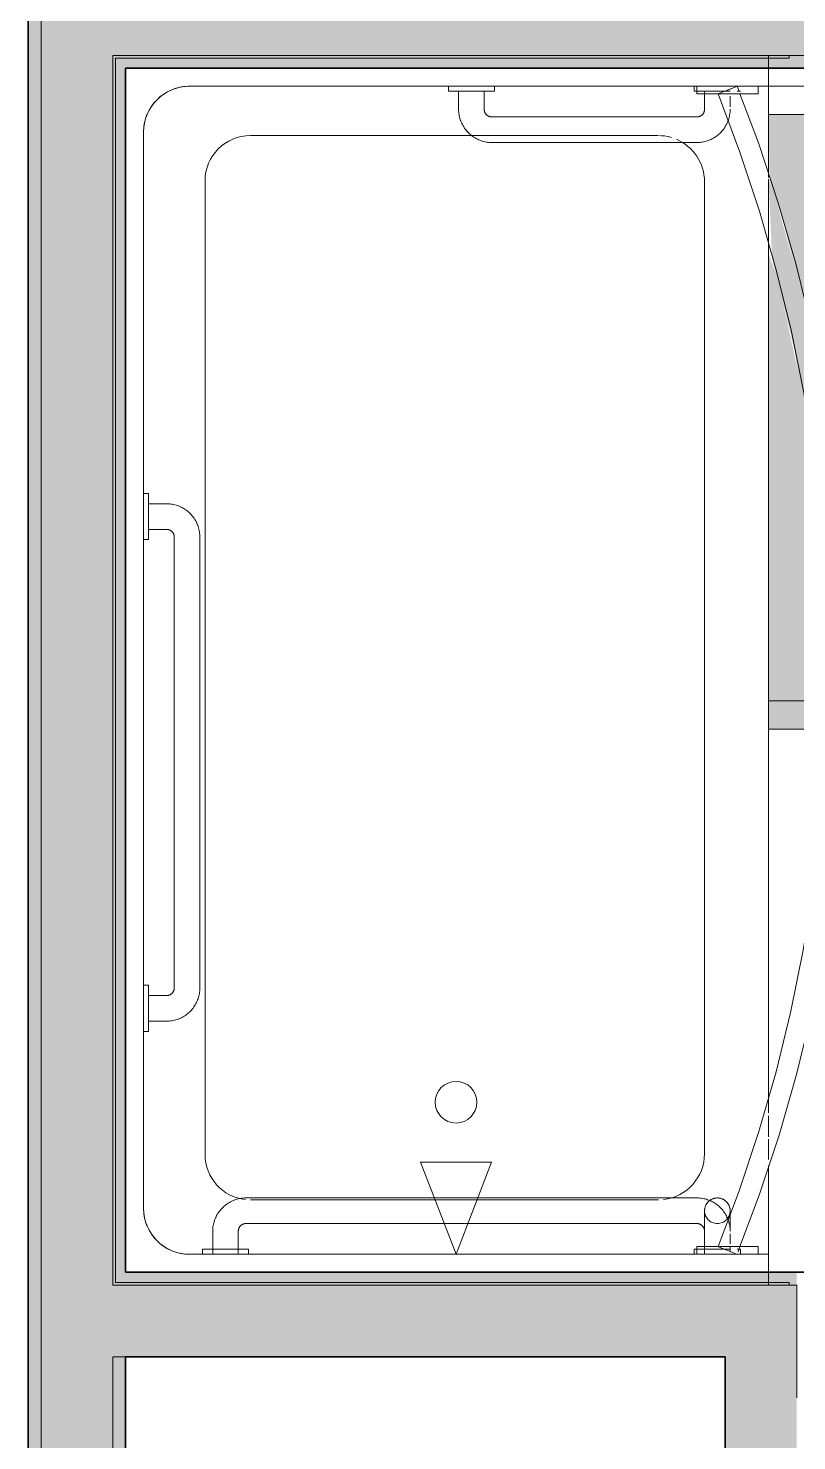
# Model space of a CAD drawing. Header units: inches. Extents: x 6 to 8416, y -388 to 6104.
# Drawn here: x 5566.9 to 5604.4, y 1162.7 to 1231.6 of the extents above; entities that cross this region are included whole.
import ezdxf

# ---------------------------------------------------------------- set-up
doc = ezdxf.new("R2010")
doc.units = ezdxf.units.IN
doc.header["$MEASUREMENT"] = 0
doc.linetypes.add('Dash 1_16_', pattern=[48, 24, -24])
doc.linetypes.add('Hidden 1_16_', pattern=[36, 24, -12])
for name, color, linetype, lineweight in [('A-GENM', 13, 'Continuous', 18), ('A-WALL', 113, 'Continuous', 25), ('A-WALL-PATT', 111, 'Continuous', 35), ('I-WALL', 2, 'Continuous', 25), ('P-SANR-FIXT', 6, 'Continuous', 18), ('Q-SPCQ', 91, 'Continuous', 18)]:
    doc.layers.add(name, color=color, linetype=linetype, lineweight=lineweight)

# ---------------------------------------------------------------- blocks, each defined once
blk = doc.blocks.new('GM BA Shower-Unit-Tub-Prefab-ICC ADA-AM - ICC Type B_ Option A Forward_ 60_W x 32_D-2224280-LEVEL 3 - PLAN Copy 1 Copy 1')
at = {"layer": 'A-GENM'}
for p, q in [((0, -32), (0.625, -32)), ((59.375, -32), (60, -32))]:
    blk.add_line(p, q, dxfattribs=at)
blk = doc.blocks.new('GM Clearance-Rect-AM - 30_ x 48_  - A117 2017 Existing _ Type B _ A117 2009 _ CBC-V823-LEVEL 3 - PLAN Copy 1 Copy 1')
at = {"layer": 'A-GENM', "linetype": 'Hidden 1_16_', "lineweight": 9, "transparency": 33554560}
h = blk.add_hatch(color=256, dxfattribs=at)
h.paths.add_polyline_path([(-15, -3.824), (-15, -48), (15, -48), (15, -29.157), (14.75, -29.157), (14.75, -28.724), (15, -28.724), (15, -5.157), (14.75, -5.157), (14.75, -4.724), (15, -4.579), (15, 0), (11.777, -0.051), (9.674, -0.744), (3.467, -2.289), (-1.424, -3.155), (-8.171, -3.783), (-13.109, -3.896), (-14.821, -3.831)])
h.paths.add_polyline_path([(-15, 0), (-15, -2.824), (-10.45, -2.869), (-4.679, -2.522), (1.585, -1.633), (7.063, -0.418), (8.205, 0), (-12.125, 0)])
h = blk.add_hatch(color=256, dxfattribs=at)
h.paths.add_polyline_path([(-15, -2.824), (-15, -3.824), (-9.98, -3.852), (-4.314, -3.486), (1.607, -2.646), (6.775, -1.493), (11.363, -0.219), (11.777, 0), (7.953, -0.176), (3.467, -1.272), (-2.174, -2.235), (-7.811, -2.769), (-12.992, -2.9)])
h.paths.add_polyline_path([(14.75, -4.941), (14.75, -5.157), (15, -5.13), (15, -4.724), (14.75, -4.724)])
h.paths.add_polyline_path([(14.75, -28.941), (14.75, -29.157), (15, -29.13), (15, -28.724), (14.75, -28.724)])
at = {"layer": 'A-GENM', "linetype": 'Hidden 1_16_', "lineweight": 9}
for p, q in [((-15, -2.824), (-15, 0)), ((-15, 0), (8.6, 0)), ((8.6, 0), (-15, 0)), ((-15, 0), (-15, -2.824)), ((-15, -2.824), (-15, 0)), ((-15, 0), (8.6, 0)), ((8.6, 0), (9.023, 0)), ((9.023, 0), (8.6, 0)), ((8.6, 0), (9.023, 0)), ((9.075, 0), (11.841, 0)), ((11.841, 0), (9.075, 0)), ((9.075, 0), (11.841, 0)), ((11.922, 0), (15, 0)), ((15, 0), (11.922, 0)), ((11.922, 0), (15, 0)), ((15, 0), (15, -4.579)), ((15, -4.579), (15, 0)), ((15, 0), (15, -4.579)), ((-15, -3.378), (-15, -2.824)), ((-15, -2.824), (-15, -3.378)), ((-15, -3.378), (-15, -2.824)), ((-15, -3.714), (-15, -3.38)), ((-15, -3.38), (-15, -3.714)), ((-15, -3.714), (-15, -3.38)), ((-15, -48), (-15, -3.821)), ((-15, -3.821), (-15, -48)), ((-15, -48), (-15, -3.821)), ((15, -4.724), (15, -4.914)), ((15, -4.914), (15, -4.724)), ((15, -4.724), (15, -4.914)), ((15, -4.941), (15, -5.13)), ((15, -5.13), (15, -4.941)), ((15, -4.941), (15, -5.13)), ((15, -5.13), (15, -28.724)), ((15, -28.724), (15, -5.13)), ((15, -5.13), (15, -28.724)), ((15, -28.724), (15, -28.914)), ((15, -28.914), (15, -28.724)), ((15, -28.724), (15, -28.914)), ((15, -28.941), (15, -29.13)), ((15, -29.13), (15, -28.941)), ((15, -28.941), (15, -29.13)), ((15, -29.13), (15, -48)), ((15, -48), (15, -29.13)), ((15, -29.13), (15, -48)), ((15, -48), (-15, -48)), ((-15, -48), (15, -48)), ((15, -48), (-15, -48))]:
    blk.add_line(p, q, dxfattribs=at)
blk = doc.blocks.new('z Nested-Shower Surround-Tub-Prefab - Variable-V827-LEVEL 3 - PLAN Copy 1 Copy 1')
at = {"layer": 'A-GENM'}
for p, q in [((60, 0), (0, 0)), ((0, 0), (0, -32)), ((0, -0.625), (0, 0)), ((0, 0), (60, 0)), ((0, -29.875), (0, -0.625)), ((60, -32), (60, 0)), ((60, 0), (60, -0.625)), ((60, -0.625), (60, -32)), ((56.25, -1.5), (3.75, -1.5)), ((3.75, -1.5), (56.25, -1.5)), ((56.25, -1.5), (3.75, -1.5)), ((1.5, -3.75), (1.5, -5.058)), ((1.5, -29.25), (1.5, -3.75)), ((1.5, -3.75), (1.5, -5.058)), ((58.5, -29.25), (58.5, -3.75)), ((58.5, -3.75), (58.5, -29.25)), ((58.5, -29.25), (58.5, -3.75)), ((53.877, -4.5), (6.371, -4.5)), ((1.5, -5.942), (1.5, -29.058)), ((1.5, -5.942), (1.5, -29.058)), ((4.159, -15.729), (4.159, -6.712)), ((56.089, -6.712), (56.089, -18.5)), ((4.159, -17.771), (4.159, -15.729)), ((4.159, -26.623), (4.159, -17.771)), ((56.089, -18.5), (56.089, -26.623)), ((53.839, -28.873), (6.409, -28.873)), ((1.5, -30.75), (1.5, -29.25)), ((58.5, -30.75), (58.5, -29.25)), ((58.5, -29.25), (58.5, -30.75)), ((58.5, -30.75), (58.5, -29.25)), ((0, -32), (0, -29.875)), ((1.5, -30), (1.5, -30.75)), ((1.5, -30), (1.5, -30.75)), ((1.5, -30.75), (1.5, -32)), ((1.5, -32), (1.5, -30.75)), ((1.5, -30.75), (1.5, -32)), ((58.5, -32), (58.5, -30.75)), ((58.5, -30.75), (58.5, -32)), ((58.5, -32), (58.5, -30.75)), ((0, -32), (1.5, -32)), ((0.625, -32), (0.246, -32)), ((1.5, -32), (0.625, -32)), ((1.5, -32), (5.826, -32)), ((6.125, -32), (7.116, -32)), ((7.228, -32), (8.252, -32)), ((8.398, -32), (9.275, -32)), ((9.275, -32), (27.125, -32)), ((27.125, -32), (50.725, -32)), ((50.725, -32), (51.148, -32)), ((51.2, -32), (53.966, -32)), ((54.047, -32), (57.125, -32)), ((57.125, -32), (58.5, -32)), ((58.5, -32), (60, -32)), ((59.375, -32), (58.5, -32)), ((59.699, -32), (59.375, -32))]:
    blk.add_line(p, q, dxfattribs=at)
at = {"layer": 'A-GENM', "lineweight": 9}
for p, q in [((60, 0), (0, 0)), ((0, 0), (0, -33)), ((0, -0.625), (0, 0)), ((0, 0), (60, 0)), ((0, -29.875), (0, -0.625)), ((0.125, -33), (0.125, -0.125)), ((0.125, -0.125), (59.875, -0.125)), ((0.125, -0.313), (0.125, -0.625)), ((0.125, -0.625), (0.125, -29.875)), ((59.688, -0.125), (0.312, -0.125)), ((59.875, -0.125), (59.875, -33)), ((59.875, -0.625), (59.875, -0.313)), ((59.875, -32), (59.875, -0.625)), ((60, -33), (60, 0)), ((60, 0), (60, -0.625)), ((60, -0.625), (60, -32)), ((0, -32), (0, -29.875)), ((0.125, -29.875), (0.125, -32)), ((0, -33), (0, -32)), ((0.125, -32), (0.125, -33)), ((59.875, -33), (59.875, -32)), ((60, -32), (60, -33)), ((0, -33), (0.125, -33)), ((0.125, -33), (0, -33)), ((59.875, -33), (60, -33)), ((60, -33), (59.875, -33))]:
    blk.add_line(p, q, dxfattribs=at)
at = {"layer": 'A-GENM'}
blk.add_circle((8.92, -16.75), 1.016, dxfattribs=at)
for centre, radius, start, end in [((3.75, -3.75), 2.25, 90, 180), ((3.75, -3.75), 2.25, 114.97132, 155.02868), ((3.75, -3.75), 2.25, 114.97132, 155.02868), ((3.75, -3.75), 2.25, 110.02868, 114.97132), ((3.75, -3.75), 2.25, 110.02868, 114.97132), ((3.75, -3.75), 2.25, 90, 110.02868), ((3.75, -3.75), 2.25, 90, 110.02868), ((56.25, -3.75), 2.25, 69.97132, 90), ((56.25, -3.75), 2.25, 0, 90), ((56.25, -3.75), 2.25, 69.97132, 90), ((56.25, -3.75), 2.25, 65.02868, 69.97132), ((56.25, -3.75), 2.25, 65.02868, 69.97132), ((56.25, -3.75), 2.25, 24.97132, 65.02868), ((56.25, -3.75), 2.25, 24.97132, 65.02868), ((3.75, -3.75), 2.25, 159.97132, 180), ((3.75, -3.75), 2.25, 159.97132, 180), ((56.25, -3.75), 2.25, 0, 20.02868), ((56.25, -3.75), 2.25, 0, 20.02868), ((6.371, -6.712), 2.212, 90, 173.90233), ((53.877, -6.712), 2.212, 0, 90), ((6.409, -26.623), 2.25, 186.2418, 270), ((53.839, -26.623), 2.25, 350.70084, 358.17134), ((53.839, -26.623), 2.25, 270, 336.98712), ((53.839, -26.623), 2.25, 343.42574, 349.3325)]:
    blk.add_arc(centre, radius, start, end, dxfattribs=at)
blk = doc.blocks.new('z Nested-Shower Grab Bars - Variable-V828-LEVEL 3 - PLAN Copy 1 Copy 1')
at = {"layer": 'A-GENM', "linetype": 'Dash 1_16_', "lineweight": 9}
for p, q in [((10.875, 0), (10.875, -0.25)), ((13.125, 0), (10.875, 0)), ((13.125, 0), (10.875, 0)), ((10.875, 0), (10.875, -0.25)), ((13.125, 0), (10.875, 0)), ((13.125, 0), (10.875, 0)), ((10.875, -0.25), (11.687, -0.25)), ((10.875, -0.25), (11.687, -0.25)), ((10.875, -0.25), (11.687, -0.25)), ((10.875, -0.25), (13.125, -0.25)), ((11.375, -0.25), (11.375, -1.125)), ((11.688, -0.25), (11.375, -0.25)), ((11.688, -0.25), (11.375, -0.25)), ((11.375, -0.25), (11.375, -1.125)), ((12.625, -0.25), (11.375, -0.25)), ((11.688, -0.25), (11.375, -0.25)), ((12.313, -0.25), (11.688, -0.25)), ((11.838, -0.25), (11.688, -0.25)), ((12.313, -0.25), (11.688, -0.25)), ((12, -0.25), (11.838, -0.25)), ((12.162, -0.25), (12, -0.25)), ((12.313, -0.25), (12.162, -0.25)), ((12.313, -0.25), (13.125, -0.25)), ((12.313, -0.25), (13.125, -0.25)), ((12.625, -0.25), (12.313, -0.25)), ((12.625, -0.25), (12.313, -0.25)), ((12.313, -0.25), (13.125, -0.25)), ((12.625, -0.25), (12.313, -0.25)), ((12.625, -1.125), (12.625, -0.25)), ((12.625, -1.125), (12.625, -0.25)), ((13.125, -0.25), (13.125, 0)), ((13.125, -0.25), (13.125, 0)), ((34.875, 0), (34.875, -0.25)), ((37.125, 0), (34.875, 0)), ((37.125, 0), (34.875, 0)), ((34.875, 0), (34.875, -0.25)), ((37.125, 0), (34.875, 0)), ((37.125, 0), (34.875, 0)), ((34.875, -0.25), (35.687, -0.25)), ((34.875, -0.25), (35.687, -0.25)), ((34.875, -0.25), (35.687, -0.25)), ((34.875, -0.25), (37.125, -0.25)), ((35.375, -0.25), (35.375, -1.125)), ((35.688, -0.25), (35.375, -0.25)), ((35.688, -0.25), (35.375, -0.25)), ((35.375, -0.25), (35.375, -1.125)), ((35.688, -0.25), (35.375, -0.25)), ((36.625, -0.25), (35.375, -0.25)), ((35.838, -0.25), (35.688, -0.25)), ((36.313, -0.25), (35.688, -0.25)), ((36.313, -0.25), (35.688, -0.25)), ((36, -0.25), (35.838, -0.25)), ((36.162, -0.25), (36, -0.25)), ((36.313, -0.25), (36.162, -0.25)), ((36.313, -0.25), (37.125, -0.25)), ((36.313, -0.25), (37.125, -0.25)), ((36.625, -0.25), (36.313, -0.25)), ((36.625, -0.25), (36.313, -0.25)), ((36.313, -0.25), (37.125, -0.25)), ((36.625, -0.25), (36.313, -0.25)), ((36.625, -1.125), (36.625, -0.25)), ((36.625, -1.125), (36.625, -0.25)), ((37.125, -0.25), (37.125, 0)), ((37.125, -0.25), (37.125, 0)), ((35, -1.5), (13, -1.5)), ((35, -1.5), (13, -1.5)), ((13, -2.75), (35, -2.75)), ((13, -2.75), (35, -2.75)), ((0.25, -2.875), (0, -2.875)), ((0, -2.875), (0, -5.125)), ((0, -2.875), (0, -3.438)), ((1.125, -3.375), (0, -3.375)), ((0, -3.375), (0, -4.625)), ((0, -3.375), (0, -3.558)), ((0.25, -3.438), (0.25, -2.875)), ((0.25, -5.125), (0.25, -2.875)), ((0, -3.558), (0, -3.688)), ((0, -3.688), (0, -3.838)), ((0, -3.838), (0, -4)), ((0, -4), (0, -4.162)), ((0, -4.162), (0, -4.313)), ((0, -4.313), (0, -4.442)), ((0, -4.442), (0, -4.625)), ((0, -4.563), (0, -5.125)), ((0, -4.625), (1.125, -4.625)), ((0.25, -5.125), (0.25, -4.563)), ((0, -5.125), (0.25, -5.125)), ((1.5, -5), (1.5, -14.674)), ((2.75, -14.194), (2.75, -5)), ((2.75, -16.306), (2.75, -14.194)), ((1.5, -14.674), (1.5, -15.826)), ((57, -14.875), (56.75, -14.875)), ((56.75, -14.875), (56.75, -17.125)), ((56.75, -14.875), (56.75, -15.687)), ((57, -17.125), (57, -14.875)), ((57, -17.125), (57, -14.875)), ((1.5, -15.826), (1.5, -27)), ((56.75, -15.375), (55.875, -15.375)), ((56.75, -16.625), (56.75, -15.375)), ((56.75, -15.688), (56.75, -15.375)), ((56.75, -16.313), (56.75, -15.688)), ((2.75, -27), (2.75, -16.306)), ((56.75, -16.313), (56.75, -17.125)), ((56.75, -16.625), (56.75, -16.313)), ((54.25, -17), (54.25, -27)), ((55.5, -27), (55.5, -17)), ((55.875, -16.625), (56.75, -16.625)), ((56.75, -17.125), (57, -17.125)), ((0.25, -26.875), (0, -26.875)), ((0, -26.875), (0, -27.709)), ((0, -26.875), (0, -27.438)), ((0.25, -26.875), (0, -26.875)), ((0, -26.875), (0, -27.709)), ((0, -26.875), (0, -27.709)), ((0.25, -27.438), (0.25, -26.875)), ((0.25, -27.687), (0.25, -26.875)), ((0.25, -27.687), (0.25, -26.875)), ((0.25, -27.709), (0.25, -26.875)), ((57, -26.875), (56.75, -26.875)), ((56.75, -26.875), (56.75, -27.709)), ((56.75, -26.875), (56.75, -27.687)), ((57, -27.709), (57, -26.875)), ((57, -27.709), (57, -26.875)), ((1.125, -27.375), (0, -27.375)), ((0, -27.375), (0, -27.558)), ((0, -27.375), (0, -27.688)), ((0, -27.558), (0, -27.688)), ((1.125, -27.375), (0.25, -27.375)), ((0.25, -27.375), (0.25, -27.688)), ((0.25, -27.375), (0.25, -27.688)), ((56.75, -27.375), (55.875, -27.375)), ((56.75, -27.688), (56.75, -27.375)), ((56.75, -27.688), (56.75, -27.375)), ((0, -27.688), (0, -27.838)), ((0, -27.688), (0, -27.838)), ((0, -27.749), (0, -28)), ((0, -27.749), (0, -28)), ((0, -27.749), (0, -28)), ((0, -27.838), (0, -28)), ((0, -27.838), (0, -28)), ((0, -28), (0, -28.162)), ((0, -28), (0, -28.162)), ((0, -28.113), (0, -28.291)), ((0, -28.113), (0, -28.291)), ((0, -28.113), (0, -28.291)), ((0, -28.162), (0, -28.313)), ((0, -28.162), (0, -28.313)), ((0.25, -27.688), (0.25, -27.838)), ((0.25, -27.688), (0.25, -27.838)), ((0.25, -27.991), (0.25, -27.749)), ((0.25, -27.838), (0.25, -28)), ((0.25, -27.838), (0.25, -28)), ((0.25, -28), (0.25, -28.313)), ((0.25, -28), (0.25, -28.162)), ((0.25, -28.291), (0.25, -28.113)), ((0.25, -28.162), (0.25, -28.313)), ((56.75, -27.838), (56.75, -27.688)), ((56.75, -27.838), (56.75, -27.688)), ((56.75, -28), (56.75, -27.838)), ((56.75, -28), (56.75, -27.838)), ((56.75, -28.162), (56.75, -28)), ((56.75, -28.162), (56.75, -28)), ((56.75, -28.313), (56.75, -28.162)), ((56.75, -28.313), (56.75, -28.162)), ((57, -28), (57, -27.749)), ((57, -28), (57, -27.749)), ((57, -28.291), (57, -28.113)), ((57, -28.291), (57, -28.113)), ((0, -28.291), (0, -28.503)), ((0, -28.291), (0, -28.503)), ((0, -28.291), (0, -28.503)), ((0, -28.313), (0, -28.442)), ((0, -28.313), (0, -28.442)), ((0, -28.442), (0, -28.541)), ((0, -28.442), (0, -28.541)), ((0, -28.541), (0, -28.604)), ((0, -28.541), (0, -28.604)), ((0, -28.563), (0, -28.795)), ((0, -28.563), (0, -28.795)), ((0, -28.563), (0, -28.795)), ((0, -28.563), (0, -28.795)), ((0, -28.604), (0, -28.625)), ((0, -28.604), (0, -28.625)), ((0.154, -28.625), (0.375, -28.625)), ((0.25, -28.313), (0.25, -28.442)), ((0.25, -28.313), (0.25, -28.442)), ((0.25, -28.442), (0.25, -28.541)), ((0.25, -28.442), (0.25, -28.541)), ((0.25, -28.541), (0.25, -28.604)), ((0.25, -28.541), (0.25, -28.604)), ((0.25, -28.604), (0.25, -28.625)), ((0.25, -28.604), (0.25, -28.625)), ((0.515, -28.625), (1.004, -28.625)), ((0.515, -28.625), (1.004, -28.625)), ((1.295, -28.625), (1.255, -28.625)), ((1.384, -28.604), (1.448, -28.593)), ((1.448, -28.593), (1.511, -28.578)), ((1.487, -28.625), (1.45, -28.625)), ((1.596, -28.625), (1.561, -28.625)), ((1.631, -28.625), (1.596, -28.625)), ((1.972, -28.625), (1.95, -28.625)), ((1.993, -28.625), (1.972, -28.625)), ((2.012, -28.625), (1.993, -28.625)), ((2.03, -28.625), (2.012, -28.625)), ((2.046, -28.625), (2.03, -28.625)), ((2.061, -28.625), (2.046, -28.625)), ((55.472, -28.574), (55.535, -28.589)), ((55.728, -28.618), (55.792, -28.623)), ((55.998, -28.625), (56.516, -28.625)), ((56.75, -28.442), (56.75, -28.313)), ((56.75, -28.442), (56.75, -28.313)), ((56.75, -28.541), (56.75, -28.442)), ((56.75, -28.541), (56.75, -28.442)), ((56.75, -28.604), (56.75, -28.541)), ((56.75, -28.604), (56.75, -28.541)), ((56.75, -28.625), (56.75, -28.604)), ((56.75, -28.625), (56.75, -28.604)), ((57, -28.503), (57, -28.291)), ((57, -28.503), (57, -28.291)), ((57, -28.795), (57, -28.563)), ((57, -28.795), (57, -28.563)), ((0, -28.974), (0, -29.087)), ((0, -28.974), (0, -29.087)), ((0, -28.974), (0, -29.087)), ((0, -28.974), (0, -29.087)), ((0, -29.087), (0, -29.125)), ((0, -29.087), (0, -29.125)), ((0, -29.087), (0, -29.125)), ((0, -29.087), (0, -29.125)), ((0, -29.125), (0.245, -29.125)), ((0, -29.125), (0.245, -29.125)), ((0.25, -29.087), (0.25, -28.974)), ((0.25, -29.087), (0.25, -28.974)), ((0.25, -29.087), (0.25, -28.974)), ((0.25, -29.087), (0.25, -28.974)), ((0.25, -29.125), (0.25, -29.087)), ((0.25, -29.125), (0.25, -29.087)), ((0.25, -29.125), (0.25, -29.087)), ((0.25, -29.125), (0.25, -29.087)), ((56.75, -28.974), (56.75, -29.087)), ((56.75, -28.974), (56.75, -29.087)), ((56.75, -29.087), (56.75, -29.125)), ((56.75, -29.087), (56.75, -29.125)), ((57, -29.087), (57, -28.974)), ((57, -29.087), (57, -28.974)), ((57, -29.125), (57, -29.087)), ((57, -29.125), (57, -29.087))]:
    blk.add_line(p, q, dxfattribs=at)
at = {"layer": 'A-GENM', "linetype": 'Dash 1_16_', "lineweight": 9, "flags": 128}
for points in [[(11.375, -1.125), (11.376, -1.19), (11.38, -1.255), (11.387, -1.32), (11.396, -1.384), (11.407, -1.448), (11.422, -1.511), (11.438, -1.574), (11.457, -1.636), (11.479, -1.697), (11.503, -1.758), (11.53, -1.817), (11.559, -1.875), (11.59, -1.932), (11.623, -1.988), (11.659, -2.043), (11.697, -2.095), (11.736, -2.147), (11.778, -2.197), (11.822, -2.244), (11.868, -2.291), (11.915, -2.335), (11.965, -2.377), (12.016, -2.418), (12.068, -2.456), (12.122, -2.492), (12.177, -2.526), (12.234, -2.558), (12.292, -2.588), (12.351, -2.615), (12.411, -2.64), (12.472, -2.662), (12.534, -2.682), (12.597, -2.699), (12.66, -2.714), (12.724, -2.726), (12.788, -2.736), (12.853, -2.743), (12.917, -2.748), (12.982, -2.75), (13, -2.75)], [(11.375, -1.125), (11.376, -1.19), (11.38, -1.255), (11.387, -1.32), (11.396, -1.384), (11.407, -1.448), (11.422, -1.511), (11.438, -1.574), (11.457, -1.636), (11.479, -1.697), (11.503, -1.758), (11.53, -1.817), (11.559, -1.875), (11.59, -1.932), (11.623, -1.988), (11.659, -2.043), (11.697, -2.095), (11.736, -2.147), (11.778, -2.197), (11.822, -2.244), (11.868, -2.291), (11.915, -2.335), (11.965, -2.377), (12.016, -2.418), (12.068, -2.456), (12.122, -2.492), (12.177, -2.526), (12.234, -2.558), (12.292, -2.588), (12.351, -2.615), (12.411, -2.64), (12.472, -2.662), (12.534, -2.682), (12.597, -2.699), (12.66, -2.714), (12.724, -2.726), (12.788, -2.736), (12.853, -2.743), (12.917, -2.748), (12.982, -2.75), (13, -2.75)], [(13, -1.5), (12.985, -1.5), (12.97, -1.499), (12.955, -1.497), (12.94, -1.495), (12.925, -1.493), (12.911, -1.489), (12.896, -1.485), (12.882, -1.481), (12.868, -1.476), (12.854, -1.47), (12.84, -1.464), (12.827, -1.458), (12.814, -1.45), (12.801, -1.443), (12.788, -1.435), (12.776, -1.426), (12.764, -1.417), (12.753, -1.407), (12.742, -1.397), (12.731, -1.386), (12.721, -1.375), (12.711, -1.364), (12.702, -1.352), (12.693, -1.34), (12.684, -1.328), (12.677, -1.315), (12.669, -1.302), (12.662, -1.288), (12.656, -1.275), (12.65, -1.261), (12.645, -1.247), (12.641, -1.233), (12.637, -1.218), (12.633, -1.203), (12.63, -1.189), (12.628, -1.174), (12.627, -1.159), (12.625, -1.144), (12.625, -1.129), (12.625, -1.125)], [(13, -1.5), (12.985, -1.5), (12.97, -1.499), (12.955, -1.497), (12.94, -1.495), (12.925, -1.493), (12.911, -1.489), (12.896, -1.485), (12.882, -1.481), (12.868, -1.476), (12.854, -1.47), (12.84, -1.464), (12.827, -1.458), (12.814, -1.45), (12.801, -1.443), (12.788, -1.435), (12.776, -1.426), (12.764, -1.417), (12.753, -1.407), (12.742, -1.397), (12.731, -1.386), (12.721, -1.375), (12.711, -1.364), (12.702, -1.352), (12.693, -1.34), (12.684, -1.328), (12.677, -1.315), (12.669, -1.302), (12.662, -1.288), (12.656, -1.275), (12.65, -1.261), (12.645, -1.247), (12.641, -1.233), (12.637, -1.218), (12.633, -1.203), (12.63, -1.189), (12.628, -1.174), (12.627, -1.159), (12.625, -1.144), (12.625, -1.129), (12.625, -1.125)], [(35, -2.75), (35.065, -2.749), (35.13, -2.745), (35.195, -2.738), (35.259, -2.729), (35.323, -2.718), (35.386, -2.703), (35.449, -2.687), (35.511, -2.668), (35.572, -2.646), (35.633, -2.622), (35.692, -2.595), (35.75, -2.566), (35.807, -2.535), (35.863, -2.502), (35.918, -2.466), (35.97, -2.428), (36.022, -2.389), (36.072, -2.347), (36.119, -2.303), (36.166, -2.257), (36.21, -2.21), (36.252, -2.16), (36.293, -2.109), (36.331, -2.057), (36.367, -2.003), (36.401, -1.948), (36.433, -1.891), (36.463, -1.833), (36.49, -1.774), (36.515, -1.714), (36.537, -1.653), (36.557, -1.591), (36.574, -1.528), (36.589, -1.465), (36.601, -1.401), (36.611, -1.337), (36.618, -1.272), (36.623, -1.208), (36.625, -1.143), (36.625, -1.125)], [(35, -2.75), (35.065, -2.749), (35.13, -2.745), (35.195, -2.738), (35.259, -2.729), (35.323, -2.718), (35.386, -2.703), (35.449, -2.687), (35.511, -2.668), (35.572, -2.646), (35.633, -2.622), (35.692, -2.595), (35.75, -2.566), (35.807, -2.535), (35.863, -2.502), (35.918, -2.466), (35.97, -2.428), (36.022, -2.389), (36.072, -2.347), (36.119, -2.303), (36.166, -2.257), (36.21, -2.21), (36.252, -2.16), (36.293, -2.109), (36.331, -2.057), (36.367, -2.003), (36.401, -1.948), (36.433, -1.891), (36.463, -1.833), (36.49, -1.774), (36.515, -1.714), (36.537, -1.653), (36.557, -1.591), (36.574, -1.528), (36.589, -1.465), (36.601, -1.401), (36.611, -1.337), (36.618, -1.272), (36.623, -1.208), (36.625, -1.143), (36.625, -1.125)], [(35.31, -1.337), (35.301, -1.349), (35.292, -1.361), (35.282, -1.372), (35.272, -1.383), (35.261, -1.394), (35.25, -1.404), (35.239, -1.414), (35.227, -1.423), (35.215, -1.432), (35.203, -1.441), (35.19, -1.448), (35.177, -1.456), (35.163, -1.463), (35.15, -1.469), (35.136, -1.475), (35.122, -1.48), (35.108, -1.484), (35.093, -1.488), (35.078, -1.492), (35.064, -1.495), (35.049, -1.497), (35.034, -1.498), (35.019, -1.5), (35.004, -1.5), (35, -1.5)], [(35.31, -1.337), (35.301, -1.349), (35.292, -1.361), (35.282, -1.372), (35.272, -1.383), (35.261, -1.394), (35.25, -1.404), (35.239, -1.414), (35.227, -1.423), (35.215, -1.432), (35.203, -1.441), (35.19, -1.448), (35.177, -1.456), (35.163, -1.463), (35.15, -1.469), (35.136, -1.475), (35.122, -1.48), (35.108, -1.484), (35.093, -1.488), (35.078, -1.492), (35.064, -1.495), (35.049, -1.497), (35.034, -1.498), (35.019, -1.5), (35.004, -1.5), (35, -1.5)], [(35.375, -1.125), (35.375, -1.14), (35.374, -1.155), (35.372, -1.17), (35.37, -1.185), (35.368, -1.2), (35.364, -1.214), (35.36, -1.229), (35.356, -1.243), (35.351, -1.257), (35.345, -1.271), (35.339, -1.285), (35.333, -1.298), (35.325, -1.311), (35.318, -1.324), (35.31, -1.336)], [(35.375, -1.125), (35.375, -1.14), (35.374, -1.155), (35.372, -1.17), (35.37, -1.185), (35.368, -1.2), (35.364, -1.214), (35.36, -1.229), (35.356, -1.243), (35.351, -1.257), (35.345, -1.271), (35.339, -1.285), (35.333, -1.298), (35.325, -1.311), (35.318, -1.324), (35.31, -1.336)], [(2.75, -5), (2.749, -4.935), (2.745, -4.87), (2.738, -4.805), (2.729, -4.741), (2.718, -4.677), (2.703, -4.614), (2.687, -4.551), (2.668, -4.489), (2.646, -4.428), (2.622, -4.367), (2.595, -4.308), (2.566, -4.25), (2.535, -4.193), (2.502, -4.137), (2.466, -4.082), (2.428, -4.03), (2.389, -3.978), (2.347, -3.928), (2.303, -3.881), (2.257, -3.834), (2.21, -3.79), (2.16, -3.748), (2.109, -3.707), (2.057, -3.669), (2.003, -3.633), (1.948, -3.599), (1.891, -3.567), (1.833, -3.537), (1.774, -3.51), (1.714, -3.485), (1.653, -3.463), (1.591, -3.443), (1.528, -3.426), (1.465, -3.411), (1.401, -3.399), (1.337, -3.389), (1.272, -3.382), (1.208, -3.377), (1.143, -3.375), (1.125, -3.375)], [(1.125, -4.625), (1.14, -4.625), (1.155, -4.626), (1.17, -4.628), (1.185, -4.63), (1.2, -4.632), (1.214, -4.636), (1.229, -4.64), (1.243, -4.644), (1.257, -4.649), (1.271, -4.655), (1.285, -4.661), (1.298, -4.667), (1.311, -4.675), (1.324, -4.682), (1.337, -4.69), (1.349, -4.699), (1.361, -4.708), (1.372, -4.718), (1.383, -4.728), (1.394, -4.739), (1.404, -4.75), (1.414, -4.761), (1.423, -4.773), (1.432, -4.785), (1.441, -4.797), (1.448, -4.81), (1.456, -4.823), (1.463, -4.837), (1.469, -4.85), (1.475, -4.864), (1.48, -4.878), (1.484, -4.892), (1.488, -4.907), (1.492, -4.922), (1.495, -4.936), (1.497, -4.951), (1.498, -4.966), (1.5, -4.981), (1.5, -4.996), (1.5, -5)], [(55.875, -15.375), (55.81, -15.376), (55.745, -15.38), (55.68, -15.387), (55.616, -15.396), (55.552, -15.407), (55.489, -15.422), (55.426, -15.438), (55.364, -15.457), (55.303, -15.479), (55.242, -15.503), (55.183, -15.53), (55.125, -15.559), (55.068, -15.59), (55.012, -15.623), (54.957, -15.659), (54.905, -15.697), (54.853, -15.736), (54.803, -15.778), (54.756, -15.822), (54.709, -15.868), (54.665, -15.915), (54.623, -15.965), (54.582, -16.016), (54.544, -16.068), (54.508, -16.122), (54.474, -16.177), (54.442, -16.234), (54.412, -16.292), (54.385, -16.351), (54.36, -16.411), (54.338, -16.472), (54.318, -16.534), (54.301, -16.597), (54.286, -16.66), (54.274, -16.724), (54.264, -16.788), (54.257, -16.853), (54.252, -16.917), (54.25, -16.982), (54.25, -17)], [(55.5, -17), (55.5, -16.985), (55.501, -16.97), (55.503, -16.955), (55.505, -16.94), (55.507, -16.925), (55.511, -16.911), (55.515, -16.896), (55.519, -16.882), (55.524, -16.868), (55.53, -16.854), (55.536, -16.84), (55.542, -16.827), (55.55, -16.814), (55.557, -16.801), (55.565, -16.788), (55.574, -16.776), (55.583, -16.764), (55.593, -16.753), (55.603, -16.742), (55.614, -16.731), (55.625, -16.721), (55.636, -16.711), (55.648, -16.702), (55.66, -16.693), (55.672, -16.684), (55.685, -16.677), (55.698, -16.669), (55.712, -16.662), (55.725, -16.656), (55.739, -16.65), (55.753, -16.645), (55.767, -16.641), (55.782, -16.637), (55.797, -16.633), (55.811, -16.63), (55.826, -16.628), (55.841, -16.627), (55.856, -16.625), (55.871, -16.625), (55.875, -16.625)], [(1.5, -27), (1.5, -27.015), (1.499, -27.03), (1.497, -27.045), (1.495, -27.06), (1.493, -27.075), (1.489, -27.089), (1.485, -27.104), (1.481, -27.118), (1.476, -27.132), (1.47, -27.146), (1.464, -27.16), (1.458, -27.173), (1.45, -27.186), (1.443, -27.199), (1.435, -27.212), (1.426, -27.224), (1.417, -27.236), (1.407, -27.247), (1.397, -27.258), (1.386, -27.269), (1.375, -27.279), (1.364, -27.289), (1.352, -27.298), (1.34, -27.307), (1.328, -27.316), (1.315, -27.323), (1.302, -27.331), (1.288, -27.338), (1.275, -27.344), (1.261, -27.35), (1.247, -27.355), (1.233, -27.359), (1.218, -27.363), (1.203, -27.367), (1.189, -27.37), (1.174, -27.372), (1.159, -27.373), (1.144, -27.375), (1.129, -27.375), (1.125, -27.375)], [(1.125, -27.375), (1.165, -27.375), (1.205, -27.375), (1.245, -27.375), (1.284, -27.375), (1.324, -27.375), (1.363, -27.375), (1.401, -27.375), (1.44, -27.375), (1.477, -27.375), (1.514, -27.375), (1.551, -27.375), (1.587, -27.375), (1.622, -27.375), (1.656, -27.375), (1.69, -27.375), (1.722, -27.375), (1.754, -27.375), (1.784, -27.375), (1.814, -27.375), (1.842, -27.375), (1.87, -27.375), (1.896, -27.375), (1.921, -27.375), (1.944, -27.375), (1.966, -27.375)], [(1.966, -27.375), (1.987, -27.375), (2.007, -27.375), (2.025, -27.375), (2.042, -27.375), (2.057, -27.375), (2.071, -27.375), (2.083, -27.375), (2.094, -27.375), (2.103, -27.375), (2.11, -27.375), (2.116, -27.375), (2.121, -27.375), (2.124, -27.375), (2.125, -27.375)], [(2.125, -27.375), (2.15, -27.375), (2.175, -27.377), (2.2, -27.379), (2.225, -27.383), (2.249, -27.387), (2.274, -27.393), (2.298, -27.399), (2.322, -27.407), (2.345, -27.415), (2.368, -27.424), (2.391, -27.435), (2.414, -27.446), (2.436, -27.458), (2.457, -27.47), (2.478, -27.484), (2.498, -27.499), (2.518, -27.514), (2.537, -27.53), (2.556, -27.547), (2.573, -27.565), (2.59, -27.583), (2.607, -27.602), (2.622, -27.621), (2.637, -27.642), (2.651, -27.662), (2.664, -27.684), (2.676, -27.705), (2.688, -27.728), (2.698, -27.75), (2.708, -27.774), (2.716, -27.797), (2.724, -27.821), (2.73, -27.845), (2.736, -27.869), (2.741, -27.894), (2.745, -27.918), (2.747, -27.943), (2.749, -27.968), (2.75, -27.993), (2.75, -28.018), (2.749, -28.043), (2.746, -28.068), (2.743, -28.093), (2.739, -28.118), (2.734, -28.142), (2.727, -28.166), (2.72, -28.19), (2.712, -28.214), (2.703, -28.237), (2.693, -28.26), (2.682, -28.283), (2.671, -28.305), (2.658, -28.326), (2.645, -28.347), (2.63, -28.368), (2.615, -28.388), (2.599, -28.407), (2.583, -28.426), (2.565, -28.444), (2.547, -28.461), (2.528, -28.477), (2.509, -28.493), (2.489, -28.508), (2.468, -28.522), (2.447, -28.536), (2.426, -28.548), (2.403, -28.56), (2.381, -28.57), (2.358, -28.58), (2.334, -28.589), (2.311, -28.597), (2.287, -28.604), (2.262, -28.61), (2.238, -28.615), (2.213, -28.619), (2.188, -28.622), (2.163, -28.624), (2.138, -28.625), (2.125, -28.625)], [(2.64, -27.589), (2.662, -27.528), (2.682, -27.466), (2.699, -27.403), (2.714, -27.34), (2.726, -27.276), (2.736, -27.212), (2.743, -27.147), (2.748, -27.083), (2.75, -27.018), (2.75, -27)], [(54.25, -27), (54.251, -27.065), (54.255, -27.13), (54.262, -27.195), (54.271, -27.259), (54.282, -27.323), (54.297, -27.386), (54.313, -27.449), (54.332, -27.511), (54.354, -27.572), (54.378, -27.633), (54.405, -27.692), (54.434, -27.75), (54.465, -27.807), (54.498, -27.863), (54.534, -27.918), (54.572, -27.97), (54.611, -28.022), (54.653, -28.072), (54.697, -28.119), (54.743, -28.166), (54.79, -28.21), (54.84, -28.252), (54.891, -28.293), (54.943, -28.331), (54.997, -28.367), (55.052, -28.401), (55.109, -28.433), (55.167, -28.463), (55.226, -28.49), (55.286, -28.515)], [(55.875, -27.375), (55.86, -27.375), (55.845, -27.374), (55.83, -27.372), (55.815, -27.37), (55.8, -27.368), (55.786, -27.364), (55.771, -27.36), (55.757, -27.356), (55.743, -27.351), (55.729, -27.345), (55.715, -27.339), (55.702, -27.333), (55.689, -27.325), (55.676, -27.318), (55.663, -27.31), (55.651, -27.301), (55.639, -27.292), (55.628, -27.282), (55.617, -27.272), (55.606, -27.261), (55.596, -27.25), (55.586, -27.239), (55.577, -27.227), (55.568, -27.215), (55.559, -27.203), (55.552, -27.19), (55.544, -27.177), (55.537, -27.163), (55.531, -27.15), (55.525, -27.136), (55.52, -27.122), (55.516, -27.108), (55.512, -27.093), (55.508, -27.078), (55.505, -27.064), (55.503, -27.049), (55.502, -27.034), (55.5, -27.019), (55.5, -27.004), (55.5, -27)], [(1.511, -28.578), (1.574, -28.562), (1.636, -28.543), (1.697, -28.521), (1.758, -28.497), (1.817, -28.47), (1.875, -28.441), (1.932, -28.41), (1.988, -28.377), (2.043, -28.341), (2.095, -28.303), (2.147, -28.264), (2.197, -28.222), (2.244, -28.178), (2.291, -28.132), (2.335, -28.085), (2.377, -28.035), (2.418, -27.984), (2.456, -27.932), (2.492, -27.878), (2.526, -27.823), (2.558, -27.766), (2.588, -27.708), (2.615, -27.649), (2.64, -27.589)], [(1.125, -28.625), (1.19, -28.624), (1.255, -28.62), (1.32, -28.613), (1.384, -28.604)], [(1.255, -28.625), (1.216, -28.625), (1.176, -28.625), (1.136, -28.625), (1.125, -28.625)], [(1.45, -28.625), (1.412, -28.625), (1.373, -28.625), (1.334, -28.625), (1.295, -28.625)], [(1.561, -28.625), (1.524, -28.625), (1.487, -28.625)], [(1.95, -28.625), (1.927, -28.625), (1.903, -28.625), (1.877, -28.625), (1.85, -28.625), (1.822, -28.625), (1.792, -28.625), (1.762, -28.625), (1.731, -28.625), (1.699, -28.625), (1.665, -28.625), (1.631, -28.625)], [(2.125, -28.625), (2.124, -28.625), (2.122, -28.625), (2.118, -28.625), (2.112, -28.625), (2.105, -28.625), (2.096, -28.625), (2.086, -28.625), (2.074, -28.625), (2.061, -28.625)], [(55.286, -28.515), (55.347, -28.537), (55.409, -28.557), (55.472, -28.574)], [(55.535, -28.589), (55.599, -28.601), (55.663, -28.611), (55.728, -28.618)], [(55.792, -28.623), (55.857, -28.625), (55.875, -28.625)]]:
    blk.add_lwpolyline(points, dxfattribs=at)
at = {"layer": 'A-GENM', "linetype": 'Dash 1_16_', "lineweight": 9}
for start, end in [(90, 270), (270, 90)]:
    blk.add_arc((2.125, -28), 0.625, start, end, dxfattribs=at)
blk = doc.blocks.new('z Nested-Clearance-Shower-AM - Tub_Shower - ICC Type B - Option A_ Forward-V829-LEVEL 3 - PLAN Copy 1 Copy 1')
at = {"layer": 'A-GENM', "linetype": 'Hidden 1_16_', "lineweight": 9}
for p, q in [((0, -48), (0, 0)), ((0, 0), (30, 0)), ((30, 0), (30, -48)), ((15, -37.75), (11.25, -41.5)), ((11.25, -41.5), (15, -37.75)), ((18.75, -41.5), (15, -37.75)), ((15, -37.75), (16.187, -38.937)), ((16.187, -38.937), (18.75, -41.5)), ((11.25, -41.5), (12.664, -42.914)), ((12.664, -42.914), (11.25, -41.5)), ((12.664, -42.914), (14, -41.578)), ((13.602, -41.977), (12.664, -42.914)), ((14, -41.578), (13.602, -41.977)), ((14, -41.578), (14, -47)), ((14, -42.375), (14, -41.578)), ((16, -47), (16, -41.578)), ((16, -41.578), (17.336, -42.914)), ((16, -41.578), (16, -41.825)), ((16, -41.953), (16, -47)), ((17.336, -42.914), (16.25, -41.828)), ((17.336, -42.914), (18.75, -41.5)), ((18.75, -41.5), (18.43, -41.82)), ((14, -47), (14, -42.375)), ((17.98, -42.27), (17.336, -42.914)), ((14, -47), (16, -47)), ((16, -47), (14, -47)), ((30, -48), (0, -48))]:
    blk.add_line(p, q, dxfattribs=at)
blk = doc.blocks.new('z Nested-Shower Fixtures - Variable-2223649-LEVEL 3 - PLAN Copy 1 Copy 1')
at = {"layer": 'P-SANR-FIXT'}
for p, q in [((4.5, 1.727), (0, 0)), ((4.5, -1.727), (4.5, 1.727)), ((0, 0), (4.5, -1.727))]:
    blk.add_line(p, q, dxfattribs=at)
blk = doc.blocks.new('SE BA Shower Curtain Rod-AM - 1_ Dia__ 76_ AFF-V695-LEVEL 3 - PLAN Copy 1 Copy 1')
at = {"layer": 'Q-SPCQ'}
for p, q in [((0.375, 1.5), (0, 1.5)), ((0, 1.5), (0, -1.5)), ((0, 1.5), (0, 0.75)), ((0.375, 0.75), (0.375, 1.5)), ((0.375, -1.5), (0.375, 1.5)), ((57, 1.5), (56.625, 1.5)), ((56.625, 1.5), (56.625, -1.5)), ((56.625, 1.5), (56.625, 0.75)), ((57, 0.75), (57, 1.5)), ((57, -1.5), (57, 1.5)), ((0, 0.75), (0, -0.75)), ((0.375, 0.391), (0.375, 0.75)), ((56.625, 0.75), (56.625, 0.391)), ((57, -0.75), (57, 0.75)), ((0.235, 0.12), (0.14, -0.12)), ((0.235, 0.12), (0.187, 0)), ((0.28, 0.232), (0.235, 0.12)), ((0.28, 0.232), (0.235, 0.12)), ((0.348, 0.402), (0.28, 0.232)), ((0.318, 0.328), (0.28, 0.232)), ((0.348, 0.402), (0.318, 0.328)), ((0.366, 0.449), (0.348, 0.402)), ((0.366, 0.449), (0.348, 0.402)), ((0.373, 0.464), (0.366, 0.449)), ((0.373, 0.464), (0.366, 0.449)), ((56.652, 0.402), (56.627, 0.464)), ((56.652, 0.402), (56.627, 0.464)), ((56.682, 0.328), (56.652, 0.402)), ((56.682, 0.328), (56.652, 0.402)), ((56.72, 0.232), (56.682, 0.328)), ((56.72, 0.232), (56.682, 0.328)), ((56.765, 0.12), (56.72, 0.232)), ((56.905, -0.232), (56.72, 0.232)), ((56.812, 0), (56.765, 0.12)), ((0.009, -0.449), (0.002, -0.464)), ((0.009, -0.449), (0.002, -0.464)), ((0.027, -0.402), (0.009, -0.449)), ((0.027, -0.402), (0.009, -0.449)), ((0.095, -0.232), (0.027, -0.402)), ((0.057, -0.328), (0.027, -0.402)), ((0.095, -0.232), (0.057, -0.328)), ((0.14, -0.12), (0.095, -0.232)), ((0.14, -0.12), (0.095, -0.232)), ((0.128, -0.512), (0.375, -0.604)), ((0.187, 0), (0.14, -0.12)), ((0.375, -0.75), (0.375, -0.521)), ((56.786, -0.544), (56.998, -0.464)), ((56.86, -0.12), (56.812, 0)), ((56.905, -0.232), (56.86, -0.12)), ((56.943, -0.328), (56.905, -0.232)), ((56.943, -0.328), (56.905, -0.232)), ((56.973, -0.402), (56.943, -0.328)), ((56.973, -0.402), (56.943, -0.328)), ((56.991, -0.449), (56.973, -0.402)), ((56.998, -0.464), (56.973, -0.402)), ((56.998, -0.464), (56.991, -0.449)), ((0, -0.75), (0, -1.5)), ((0.375, -1.5), (0.375, -0.75)), ((56.625, -0.75), (56.625, -1.5)), ((57, -1.5), (57, -0.75)), ((0, -1.5), (0.375, -1.5)), ((56.625, -1.5), (57, -1.5))]:
    blk.add_line(p, q, dxfattribs=at)
at = {"layer": 'Q-SPCQ', "flags": 128}
for points in [[(56.625, 0.464), (53.782, -0.604), (50.896, -1.558), (47.974, -2.395), (45.022, -3.115), (42.042, -3.716), (39.041, -4.198), (36.024, -4.56), (32.994, -4.8), (29.957, -4.919), (26.917, -4.916), (23.881, -4.792), (20.851, -4.547), (17.834, -4.181), (14.834, -3.694), (11.856, -3.088), (8.904, -2.363), (5.984, -1.52), (3.099, -0.562), (0.375, 0.464)], [(0.375, -0.604), (2.885, -1.547), (5.809, -2.513), (8.769, -3.362), (11.761, -4.091), (14.779, -4.7), (17.82, -5.189), (20.877, -5.555), (23.947, -5.798), (27.024, -5.919), (30.103, -5.916), (33.18, -5.791), (36.25, -5.542), (39.306, -5.171), (42.346, -4.678), (45.364, -4.063), (48.354, -3.329), (51.313, -2.475), (54.235, -1.504), (56.625, -0.605)]]:
    blk.add_lwpolyline(points, dxfattribs=at)

msp = doc.modelspace()

# ---------------------------------------------------------------- hatches: boundary and pattern name
at = {"layer": 'A-WALL-PATT', "lineweight": 25, "transparency": 33554560}
for points in [[(5567.54033733, 1090.93577679), (5567.54033733, 1234.43577679), (5566.91533733, 1234.43577679), (5566.91533733, 1090.93577679)], [(5571.66533733, 1170.31077679), (5604.41533733, 1170.31077679), (5604.41533733, 1170.93577679), (5571.66533733, 1170.93577679)]]:
    msp.add_hatch(color=10, dxfattribs=at).paths.add_polyline_path(points)
at = {"layer": 'A-WALL-PATT', "transparency": 33554560}
h = msp.add_hatch(color=10, dxfattribs=at)
h.paths.add_polyline_path([(5571.04033733, 1095.06077679), (5571.66533733, 1095.06077679), (5571.66533733, 1155.06077679), (5571.04033733, 1155.06077679), (5571.04033733, 1098.69981081)])
h.paths.add_polyline_path([(5571.66533733, 1158.56077679), (5571.66533733, 1166.81077679), (5571.04033733, 1166.81077679), (5571.04033733, 1158.56077679)])
h.paths.add_polyline_path([(5571.04033733, 1170.31077679), (5571.66533733, 1170.31077679), (5571.66533733, 1230.31077679), (5571.04033733, 1230.31077679), (5571.04033733, 1177.42681081)])
h = msp.add_hatch(color=10, dxfattribs=at)
h.paths.add_polyline_path([(5573.87678685, 1229.68577679), (5636.91533733, 1229.68577679), (5636.91533733, 1230.31077679), (5571.66533733, 1230.31077679), (5571.66533733, 1229.68577679)])
h.paths.add_polyline_path([(5672.91533733, 1229.68577679), (5677.54033733, 1229.68577679), (5677.54033733, 1230.31077679), (5672.91533733, 1230.31077679)])
h.paths.add_polyline_path([(5681.66533733, 1229.68577679), (5706.29033733, 1229.68577679), (5706.29033733, 1230.31077679), (5681.04033733, 1230.31077679), (5681.04033733, 1229.68577679)])
at = {"layer": 'I-WALL', "transparency": 33554560}
for points in [[(5567.54033733, 1091.56077679), (5571.04033733, 1091.56077679), (5571.04033733, 1233.81077679), (5567.54033733, 1233.81077679), (5567.54033733, 1098.69981081)], [(5571.04033733, 1166.81077679), (5600.91533733, 1166.81077679), (5600.91533733, 1170.31077679), (5571.04033733, 1170.31077679)], [(5600.91533733, 1158.56077679), (5604.41533733, 1158.68577679), (5604.41533733, 1170.31077679), (5600.91533733, 1170.31077679), (5600.91533733, 1166.81077679)]]:
    msp.add_hatch(color=10, dxfattribs=at).paths.add_polyline_path(points)
h = msp.add_hatch(color=10, dxfattribs=at)
h.paths.add_polyline_path([(5573.87678685, 1230.31077679), (5636.91533733, 1230.31077679), (5636.91533733, 1233.81077679), (5571.04033733, 1233.81077679), (5571.04033733, 1230.31077679), (5571.66533733, 1230.31077679)])
h.paths.add_polyline_path([(5677.54033733, 1230.31077679), (5709.79033733, 1230.31077679), (5709.79033733, 1233.81077679), (5672.91533733, 1233.81077679), (5672.91533733, 1230.31077679)])

# ---------------------------------------------------------------- linework, layer by layer
at = {"layer": 'A-WALL', "lineweight": 9}
for p, q in [((5567.54033733, 1086.18577679), (5567.54033733, 1233.81077679)), ((5571.04033733, 1170.31077679), (5571.04033733, 1230.31077679)), ((5571.04033733, 1230.31077679), (5636.91533733, 1230.31077679)), ((5571.04033733, 1170.31077679), (5604.41533733, 1170.31077679)), ((5604.41533733, 1170.31077679), (5604.41533733, 1164.81077679)), ((5571.04033733, 1158.56077679), (5571.04033733, 1166.81077679)), ((5571.66533733, 1166.81077679), (5571.04033733, 1166.81077679))]:
    msp.add_line(p, q, dxfattribs=at)
at = {"layer": 'I-WALL', "lineweight": 35}
for p, q in [((5566.91533733, 1234.43577679), (5566.91533733, 1086.18577679)), ((5571.66533733, 1170.93577679), (5571.66533733, 1229.68577679)), ((5571.66533733, 1229.68577679), (5636.91533733, 1229.68577679)), ((5605.04033733, 1170.93577679), (5571.66533733, 1170.93577679)), ((5571.66533733, 1158.56077679), (5571.66533733, 1166.81077679)), ((5571.66533733, 1166.81077679), (5600.91533733, 1166.81077679)), ((5600.91533733, 1166.81077679), (5600.91533733, 1158.56077679))]:
    msp.add_line(p, q, dxfattribs=at)

# ---------------------------------------------------------------- block references
at = {"layer": 'A-GENM', "lineweight": 9, "rotation": 90.00000000000206}
msp.add_blockref('z Nested-Shower Surround-Tub-Prefab - Variable-V827-LEVEL 3 - PLAN Copy 1 Copy 1', (5571.04033733, 1170.31077679), dxfattribs=at)
at = {"layer": 'A-GENM', "rotation": 90.00000000000206}
msp.add_blockref('GM BA Shower-Unit-Tub-Prefab-ICC ADA-AM - ICC Type B_ Option A Forward_ 60_W x 32_D-2224280-LEVEL 3 - PLAN Copy 1 Copy 1', (5571.04033733, 1170.31077679), dxfattribs=at)
at = {"layer": 'A-GENM', "linetype": 'Dash 1_16_', "lineweight": 9, "rotation": 90.00000000000206}
msp.add_blockref('z Nested-Shower Grab Bars - Variable-V828-LEVEL 3 - PLAN Copy 1 Copy 1', (5572.54033733, 1171.81077679), dxfattribs=at)
at = {"layer": 'A-GENM', "linetype": 'Hidden 1_16_', "lineweight": 9}
for name, p, rotation in [('z Nested-Clearance-Shower-AM - Tub_Shower - ICC Type B - Option A_ Forward-V829-LEVEL 3 - PLAN Copy 1 Copy 1', (5603.04033733, 1198.81077679), 90.00000000000206), ('GM Clearance-Rect-AM - 30_ x 48_  - A117 2017 Existing _ Type B _ A117 2009 _ CBC-V823-LEVEL 3 - PLAN Copy 1 Copy 1', (5603.04033733, 1212.43577679), 90.00000000000244)]:
    msp.add_blockref(name, p, dxfattribs=dict(at, rotation=rotation))
at = {"layer": 'P-SANR-FIXT', "rotation": 90.00000000000206}
msp.add_blockref('z Nested-Shower Fixtures - Variable-2223649-LEVEL 3 - PLAN Copy 1 Copy 1', (5587.79033733, 1171.81077679), dxfattribs=at)
at = {"layer": 'Q-SPCQ', "rotation": 90.00000000000206}
msp.add_blockref('SE BA Shower Curtain Rod-AM - 1_ Dia__ 76_ AFF-V695-LEVEL 3 - PLAN Copy 1 Copy 1', (5601.04033733, 1171.81077679), dxfattribs=at)

doc.saveas('drawing.dxf')
